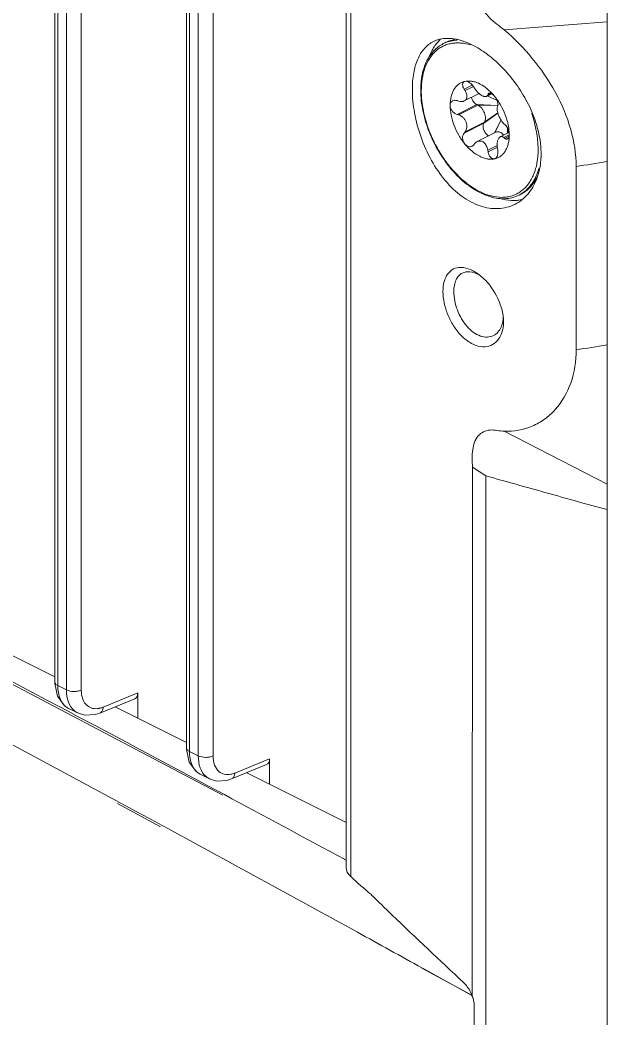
# Model space of a CAD drawing. Header units: millimetres. Extents: x 1177 to 4147, y 93 to 2194.
# Drawn here: x 3256.46 to 3275.88, y 859.82 to 892.83 of the extents above; entities that cross this region are included whole.
import ezdxf

# ---------------------------------------------------------------- set-up
doc = ezdxf.new("R2010")
doc.units = ezdxf.units.MM
doc.header["$LTSCALE"] = 0.1
doc.layers.get('0').update_dxf_attribs({"lineweight": 13})

# ---------------------------------------------------------------- blocks, each defined once
blk = doc.blocks.new('01')
for p, q in [((3596.21, 817.884), (3596.21, 943.128)), ((3596.433, 817.44), (3596.433, 942.667)), ((3608.534, 834.783), (3608.534, 921.386)), ((3582.442, 826.642), (3582.442, 909.947)), ((3582.589, 826.466), (3582.589, 909.77)), ((3583.001, 909.564), (3583.001, 826.259)), ((3583.699, 909.559), (3583.699, 826.255)), ((3588.665, 823.531), (3588.665, 906.835)), ((3588.811, 823.354), (3588.811, 906.659)), ((3589.224, 906.452), (3589.224, 823.148)), ((3589.921, 906.448), (3589.921, 823.144)), ((3603.682, 857.439), (3608.534, 857.824)), ((3600.801, 856.793), (3600.877, 856.832)), ((3601.821, 855.011), (3601.786, 854.999)), ((3601.783, 854.645), (3602.167, 854.837)), ((3601.827, 854.574), (3601.783, 854.645)), ((3602.491, 854.437), (3601.793, 854.087)), ((3602.22, 854.771), (3601.827, 854.574)), ((3602.242, 854.74), (3602.287, 854.669)), ((3602.846, 854.3), (3603.094, 854.424)), ((3602.899, 854.363), (3603.057, 854.442)), ((3602.899, 854.363), (3602.914, 854.404)), ((3602.914, 854.404), (3603.016, 854.455)), ((3601.447, 854.1), (3601.521, 854.078)), ((3602.886, 854.32), (3603.34, 854.102)), ((3601.447, 853.451), (3602.377, 853.916)), ((3601.521, 853.428), (3601.447, 853.451)), ((3601.521, 853.428), (3602.437, 853.886)), ((3602.377, 853.916), (3602.437, 853.886)), ((3603.378, 853.873), (3602.377, 853.916)), ((3603.374, 853.864), (3602.437, 853.886)), ((3603.379, 853.509), (3602.713, 853.035)), ((3603.376, 853.518), (3602.743, 853.084)), ((3603.374, 853.85), (3603.358, 853.809)), ((3601.783, 852.57), (3602.713, 853.035)), ((3601.827, 852.626), (3602.743, 853.084)), ((3602.743, 853.084), (3602.713, 853.035)), ((3603.524, 853.179), (3603.22, 852.574)), ((3603.525, 853.176), (3603.227, 852.578)), ((3603.665, 853.006), (3603.71, 852.969)), ((3601.783, 852.57), (3601.827, 852.626)), ((3602.398, 852.163), (3603.285, 852.607)), ((3603.902, 852.601), (3603.489, 852.395)), ((3603.832, 852.803), (3603.825, 852.563)), ((3603.851, 852.764), (3603.849, 852.575)), ((3602.287, 852.071), (3602.242, 852.016)), ((3603.915, 852.482), (3603.665, 852.357)), ((3603.71, 852.319), (3603.665, 852.357)), ((3603.71, 852.319), (3603.91, 852.42)), ((3602.899, 851.765), (3603.345, 851.988)), ((3602.914, 851.679), (3602.899, 851.765)), ((3602.914, 851.679), (3603.354, 851.9)), ((3603.358, 851.86), (3603.374, 851.775)), ((3603.217, 851.35), (3603.253, 851.362)), ((3607.073, 850.985), (3607.073, 842.333)), ((3604.378, 849.638), (3604.455, 849.676)), ((3603.64, 843.806), (3603.646, 843.653)), ((3603.682, 838.478), (3608.534, 835.974)), ((3602.17, 811.784), (3602.173, 836.784)), ((3602.173, 836.784), (3602.806, 836.374)), ((3602.806, 765.36), (3602.806, 836.374)), ((3608.534, 747.332), (3608.534, 834.783)), ((3579.07, 828.572), (3582.442, 826.886)), ((3577.259, 828.2), (3590.392, 821.282)), ((3579.367, 827.214), (3582.078, 825.781)), ((3582.589, 826.466), (3583.001, 826.259)), ((3584.73, 825.447), (3586.369, 826.122)), ((3586.369, 826.122), (3586.369, 824.922)), ((3582.078, 825.781), (3583.106, 825.235)), ((3584.577, 825.166), (3586.227, 825.846)), ((3583.098, 825.389), (3583.531, 825.173)), ((3583.106, 825.235), (3583.527, 825.012)), ((3583.527, 825.175), (3583.531, 825.173)), ((3583.527, 825.175), (3583.86, 825.068)), ((3585.292, 825.461), (3588.665, 823.775)), ((3583.527, 825.012), (3584.349, 824.576)), ((3584.349, 824.576), (3585.86, 823.771)), ((3585.86, 823.771), (3586.291, 823.542)), ((3586.291, 823.542), (3589.222, 821.976)), ((3588.811, 823.354), (3589.224, 823.148)), ((3590.953, 822.336), (3592.592, 823.011)), ((3592.592, 823.011), (3592.592, 821.811)), ((3590.799, 822.055), (3592.449, 822.735)), ((3591.515, 822.35), (3596.21, 820.002)), ((3589.222, 821.976), (3589.641, 821.751)), ((3589.321, 822.278), (3589.754, 822.061)), ((3589.749, 822.063), (3589.754, 822.061)), ((3589.749, 822.063), (3590.082, 821.957)), ((3589.641, 821.751), (3590.459, 821.313)), ((3585.797, 820.786), (3585.498, 820.947)), ((3587.438, 819.799), (3585.414, 820.895)), ((3586.221, 820.556), (3585.797, 820.786)), ((3586.646, 820.326), (3586.221, 820.556)), ((3587.523, 819.851), (3586.646, 820.326)), ((3596.21, 818.211), (3596.122, 818.254)), ((3602.144, 811.838), (3599.785, 813.115)), ((3599.913, 813.065), (3599.81, 813.121)), ((3601.61, 812.125), (3599.913, 813.065)), ((3602.146, 811.828), (3601.61, 812.125)), ((3602.262, 811.377), (3602.262, 790.661))]:
    blk.add_line(p, q)
for points in [[(3582.442, 826.642), (3582.444, 826.562), (3582.572, 825.963), (3582.905, 825.514), (3583.1, 825.388)], [(3583.86, 825.068), (3584.354, 825.093), (3584.577, 825.166)], [(3588.665, 823.531), (3588.666, 823.451), (3588.795, 822.852), (3589.127, 822.403), (3589.322, 822.277)], [(3590.082, 821.957), (3590.577, 821.982), (3590.799, 822.055)]]:
    blk.add_lwpolyline(points)
for centre, radius, start, end in [((3601.828, 855.709), 1.732, 130.5589, 135.3475), ((3601.473, 855.449), 1.503, 113.3088, 116.5615), ((3602.535, 855.258), 2.576, 154.5921, 160.8867), ((3598.664, 850.874), 6.866, 40.1532, 42.2478), ((3601.098, 852.559), 2.751, 39.6153, 43.0298), ((3601.315, 851.587), 4.103, 0.0271, 3.5686), ((3603.059, 852.112), 0.778, 281.697, 284.5236), ((3721.834, 143.657), 716.577, 99.097348, 99.21568), ((3603.707, 850.981), 1.502, 296.5635, 299.833), ((3603.704, 850.985), 1.507, 299.8338, 302.1073), ((3603.781, 851.024), 1.506, 296.5665, 305.4782), ((3603.67, 851.154), 1.678, 314.9899, 318.7319), ((3604.115, 851.209), 1.831, 272.7903, 278.1781), ((3604.129, 851.107), 1.728, 278.1977, 282.166), ((3600.999, 843.911), 2.467, 49.9554, 52.9546), ((3600.862, 843.748), 2.68, 45.65, 49.942), ((3601.464, 843.645), 2.184, 6.274, 10.0511), ((3601.709, 843.673), 1.937, 3.9226, 6.245), ((3721.826, 135.044), 716.529, 99.097346, 99.215681), ((3583.424, 826.039), 0.727, 235.4868, 243.4173), ((3583.887, 825.882), 0.794, 229.521, 243.0022), ((3589.646, 822.928), 0.727, 235.4868, 243.4173), ((3590.11, 822.771), 0.794, 229.521, 243.0022), ((2701.431, -836.504), 1881.151, 61.600707, 61.796921)]:
    blk.add_arc(centre, radius, start, end)
for centre, major_axis, ratio, start_param, end_param in [((3586.015, 826.3), (-0.224, 0.448), 0.611425, -3.185781, -2.255396), ((3592.238, 823.188), (-0.224, 0.448), 0.611425, -3.185781, -2.255396), ((3598.21, 817.841), (2, -0.055), 0.478332, -3.128327, -2.651593), ((3624.533, 823.785), (31.623, -0.877), 0.478332, -2.651593, -2.588756)]:
    blk.add_ellipse(centre, major_axis=major_axis, ratio=ratio, start_param=start_param, end_param=end_param)
for points, knots in [([(3602.171, 860.548), (3602.171, 860.409), (3602.161, 860.125), (3602.184, 859.527), (3602.362, 858.917), (3602.681, 858.366), (3602.976, 857.996), (3603.328, 857.706), (3603.57, 857.534), (3603.682, 857.439)], [0, 0, 0, 0, 0.114987, 0.233648, 0.491748, 0.625782, 0.756062, 0.878734, 1, 1, 1, 1]), ([(3603.682, 857.439), (3604.161, 857.033), (3605.057, 856.114), (3606.146, 854.533), (3606.876, 852.798), (3607.076, 851.574), (3607.073, 850.985)], [0, 0, 0, 0, 0.251345, 0.510975, 0.764202, 1, 1, 1, 1]), ([(3600.33, 856.893), (3600.169, 856.813), (3599.866, 856.572), (3599.554, 856.044), (3599.372, 855.378), (3599.337, 854.889), (3599.337, 854.63)], [0, 0, 0, 0, 0.207379, 0.435777, 0.699431, 1, 1, 1, 1]), ([(3599.732, 854.594), (3599.732, 854.839), (3599.763, 855.199), (3599.88, 855.651), (3600, 855.954), (3600.154, 856.223), (3600.339, 856.457), (3600.554, 856.651), (3600.717, 856.751), (3600.801, 856.793)], [0, 0, 0, 0, 0.285392, 0.417936, 0.543856, 0.663798, 0.778818, 0.890321, 1, 1, 1, 1]), ([(3602.092, 856.73), (3601.939, 856.778), (3601.705, 856.826), (3601.395, 856.831), (3601.175, 856.807), (3600.966, 856.753), (3600.769, 856.671), (3600.586, 856.562), (3600.419, 856.426), (3600.268, 856.265), (3600.087, 856.012), (3599.911, 855.635), (3599.787, 855.119), (3599.761, 854.751), (3599.761, 854.559)], [0, 0, 0, 0, 0.126419, 0.185935, 0.243505, 0.299709, 0.355211, 0.410726, 0.466964, 0.524589, 0.584177, 0.710779, 0.849241, 1, 1, 1, 1]), ([(3600.597, 856.926), (3600.558, 856.887), (3600.405, 856.717), (3600.283, 856.519), (3600.209, 856.363)], [0, 0, 0, 0, 0.241159, 1, 1, 1, 1]), ([(3600.875, 857.039), (3600.826, 857.035), (3600.639, 857.014), (3600.455, 856.956), (3600.33, 856.893)], [0, 0, 0, 0, 0.258222, 1, 1, 1, 1]), ([(3601.278, 857.023), (3601.243, 857.028), (3601.11, 857.044), (3600.974, 857.046), (3600.875, 857.039)], [0, 0, 0, 0, 0.258625, 1, 1, 1, 1]), ([(3601.337, 856.976), (3601.257, 856.964), (3601.099, 856.928), (3600.949, 856.867), (3600.877, 856.832)], [0, 0, 0, 0, 0.503876, 1, 1, 1, 1]), ([(3600.877, 856.832), (3600.943, 856.864), (3601.079, 856.921), (3601.222, 856.958), (3601.294, 856.972)], [0, 0, 0, 0, 0.497486, 1, 1, 1, 1]), ([(3601.448, 856.956), (3601.349, 856.952), (3601.154, 856.927), (3600.967, 856.867), (3600.878, 856.829)], [0, 0, 0, 0, 0.506988, 1, 1, 1, 1]), ([(3602.698, 856.416), (3602.58, 856.497), (3602.142, 856.771), (3601.648, 856.971), (3601.278, 857.023)], [0, 0, 0, 0, 0.277301, 1, 1, 1, 1]), ([(3603.056, 856.148), (3603.026, 856.172), (3602.91, 856.265), (3602.79, 856.353), (3602.698, 856.416)], [0, 0, 0, 0, 0.254538, 1, 1, 1, 1]), ([(3603.747, 855.491), (3603.692, 855.551), (3603.474, 855.782), (3603.239, 855.999), (3603.056, 856.148)], [0, 0, 0, 0, 0.256062, 1, 1, 1, 1]), ([(3601.122, 853.878), (3601.122, 854.019), (3601.143, 854.225), (3601.223, 854.478), (3601.303, 854.64), (3601.405, 854.777), (3601.527, 854.887), (3601.667, 854.968), (3601.769, 855), (3601.821, 855.011)], [0, 0, 0, 0, 0.292489, 0.425478, 0.549994, 0.667323, 0.779541, 0.889431, 1, 1, 1, 1]), ([(3601.786, 854.999), (3601.775, 854.993), (3601.753, 854.978), (3601.729, 854.945), (3601.715, 854.905), (3601.709, 854.84), (3601.727, 854.749), (3601.761, 854.68), (3601.783, 854.645)], [0, 0, 0, 0, 0.097885, 0.196945, 0.302948, 0.419624, 0.688587, 1, 1, 1, 1]), ([(3601.821, 855.011), (3601.87, 855.021), (3601.973, 855.032), (3602.132, 855.021), (3602.296, 854.984), (3602.525, 854.898), (3602.81, 854.724), (3603.012, 854.54), (3603.109, 854.435)], [0, 0, 0, 0, 0.102583, 0.210143, 0.32398, 0.444974, 0.708853, 1, 1, 1, 1]), ([(3602.242, 854.74), (3602.216, 854.782), (3602.155, 854.859), (3602.063, 854.937), (3601.984, 854.983), (3601.912, 855.011), (3601.854, 855.018), (3601.821, 855.011)], [0, 0, 0, 0, 0.280746, 0.557076, 0.685088, 0.802432, 1, 1, 1, 1]), ([(3605.211, 852.941), (3605.148, 853.154), (3604.839, 854.003), (3604.35, 854.783), (3603.912, 855.302)], [0, 0, 0, 0, 0.246554, 1, 1, 1, 1]), ([(3604.176, 849.201), (3603.935, 849.081), (3603.375, 848.94), (3602.489, 849.089), (3601.629, 849.563), (3600.854, 850.311), (3600.207, 851.269), (3599.72, 852.358), (3599.416, 853.492), (3599.337, 854.26), (3599.337, 854.63)], [0, 0, 0, 0, 0.096278, 0.199339, 0.314352, 0.442578, 0.58141, 0.72543, 0.867625, 1, 1, 1, 1]), ([(3604.378, 849.638), (3604.272, 849.584), (3604.042, 849.501), (3603.672, 849.455), (3603.283, 849.486), (3602.885, 849.592), (3602.483, 849.769), (3602.086, 850.012), (3601.699, 850.317), (3601.33, 850.679), (3600.986, 851.088), (3600.566, 851.692), (3600.225, 852.354), (3599.974, 853.048), (3599.836, 853.57), (3599.752, 854.086), (3599.732, 854.428), (3599.732, 854.594)], [0, 0, 0, 0, 0.046168, 0.093562, 0.14325, 0.196027, 0.252355, 0.312364, 0.375896, 0.442549, 0.511737, 0.582736, 0.726725, 0.798122, 0.867948, 0.935457, 1, 1, 1, 1]), ([(3599.761, 854.559), (3599.761, 854.33), (3599.8, 853.857), (3599.959, 853.149), (3600.213, 852.442), (3600.554, 851.762), (3600.969, 851.136), (3601.442, 850.586), (3601.956, 850.133), (3602.493, 849.794), (3603.033, 849.582), (3603.482, 849.519), (3603.817, 849.545), (3604.052, 849.6), (3604.271, 849.689), (3604.474, 849.813), (3604.657, 849.969), (3604.877, 850.224), (3605.094, 850.623), (3605.246, 851.185), (3605.277, 851.59), (3605.277, 851.801)], [0, 0, 0, 0, 0.068686, 0.141533, 0.217028, 0.293412, 0.36886, 0.441621, 0.510182, 0.573445, 0.630935, 0.683047, 0.707566, 0.731385, 0.754843, 0.778311, 0.802158, 0.826721, 0.878957, 0.936591, 1, 1, 1, 1]), ([(3601.793, 854.087), (3601.811, 854.097), (3601.845, 854.119), (3601.885, 854.166), (3601.91, 854.223), (3601.92, 854.287), (3601.916, 854.356), (3601.892, 854.456), (3601.856, 854.528), (3601.827, 854.574)], [0, 0, 0, 0, 0.11066, 0.218773, 0.328694, 0.444664, 0.569516, 0.704271, 1, 1, 1, 1]), ([(3602.491, 854.435), (3602.451, 854.468), (3602.377, 854.542), (3602.314, 854.625), (3602.287, 854.669)], [0, 0, 0, 0, 0.500571, 1, 1, 1, 1]), ([(3602.846, 854.3), (3602.836, 854.295), (3602.814, 854.288), (3602.777, 854.287), (3602.736, 854.293), (3602.673, 854.314), (3602.588, 854.359), (3602.523, 854.407), (3602.491, 854.435)], [0, 0, 0, 0, 0.081289, 0.172033, 0.275865, 0.394549, 0.674735, 1, 1, 1, 1]), ([(3602.954, 854.451), (3602.945, 854.447), (3602.928, 854.433), (3602.918, 854.414), (3602.914, 854.404)], [0, 0, 0, 0, 0.479654, 1, 1, 1, 1]), ([(3603.094, 854.424), (3603.081, 854.433), (3603.056, 854.446), (3603.018, 854.459), (3602.984, 854.461), (3602.963, 854.456), (3602.954, 854.451)], [0, 0, 0, 0, 0.309007, 0.574685, 0.801106, 1, 1, 1, 1]), ([(3603.217, 854.312), (3603.198, 854.335), (3603.16, 854.376), (3603.116, 854.411), (3603.094, 854.424)], [0, 0, 0, 0, 0.531627, 1, 1, 1, 1]), ([(3601.24, 854.092), (3601.222, 854.083), (3601.188, 854.059), (3601.15, 854.008), (3601.127, 853.947), (3601.122, 853.902), (3601.122, 853.878)], [0, 0, 0, 0, 0.236599, 0.476208, 0.728722, 1, 1, 1, 1]), ([(3601.447, 854.1), (3601.411, 854.111), (3601.341, 854.122), (3601.27, 854.106), (3601.24, 854.092)], [0, 0, 0, 0, 0.52668, 1, 1, 1, 1]), ([(3601.521, 854.078), (3601.568, 854.064), (3601.661, 854.048), (3601.754, 854.068), (3601.793, 854.087)], [0, 0, 0, 0, 0.531842, 1, 1, 1, 1]), ([(3602.377, 853.916), (3602.348, 853.931), (3602.292, 853.971), (3602.221, 854.051), (3602.164, 854.147), (3602.137, 854.219), (3602.128, 854.255)], [0, 0, 0, 0, 0.224627, 0.474713, 0.738163, 1, 1, 1, 1]), ([(3602.899, 854.363), (3602.894, 854.35), (3602.88, 854.324), (3602.858, 854.306), (3602.846, 854.3)], [0, 0, 0, 0, 0.516987, 1, 1, 1, 1]), ([(3603.374, 853.85), (3603.378, 853.863), (3603.384, 853.893), (3603.384, 853.943), (3603.375, 853.999), (3603.352, 854.085), (3603.303, 854.194), (3603.248, 854.275), (3603.217, 854.312)], [0, 0, 0, 0, 0.081914, 0.180348, 0.294769, 0.423159, 0.707611, 1, 1, 1, 1]), ([(3603.217, 854.312), (3603.325, 854.182), (3603.52, 853.9), (3603.739, 853.44), (3603.88, 852.962), (3603.915, 852.638), (3603.915, 852.482)], [0, 0, 0, 0, 0.254359, 0.512919, 0.764765, 1, 1, 1, 1]), ([(3601.821, 852.048), (3601.713, 852.178), (3601.518, 852.46), (3601.298, 852.921), (3601.158, 853.398), (3601.122, 853.722), (3601.122, 853.878)], [0, 0, 0, 0, 0.254359, 0.512919, 0.764765, 1, 1, 1, 1]), ([(3601.122, 853.878), (3601.122, 853.833), (3601.142, 853.739), (3601.212, 853.612), (3601.316, 853.509), (3601.403, 853.464), (3601.447, 853.451)], [0, 0, 0, 0, 0.239462, 0.49734, 0.756045, 1, 1, 1, 1]), ([(3602.743, 853.084), (3602.76, 853.11), (3602.784, 853.174), (3602.795, 853.281), (3602.781, 853.398), (3602.746, 853.519), (3602.69, 853.635), (3602.618, 853.74), (3602.534, 853.826), (3602.47, 853.87), (3602.437, 853.886)], [0, 0, 0, 0, 0.100163, 0.214155, 0.341032, 0.476829, 0.616268, 0.753439, 0.882721, 1, 1, 1, 1]), ([(3603.665, 853.006), (3603.639, 853.027), (3603.59, 853.079), (3603.524, 853.173), (3603.464, 853.283), (3603.413, 853.402), (3603.373, 853.52), (3603.349, 853.631), (3603.341, 853.727), (3603.35, 853.785), (3603.358, 853.809)], [0, 0, 0, 0, 0.110696, 0.240625, 0.384178, 0.53292, 0.676665, 0.805968, 0.914467, 1, 1, 1, 1]), ([(3605.277, 851.801), (3605.277, 852.08), (3605.219, 852.658), (3605.069, 853.217), (3604.971, 853.499)], [0, 0, 0, 0, 0.483666, 1, 1, 1, 1]), ([(3601.521, 853.428), (3601.6, 853.404), (3601.714, 853.336), (3601.826, 853.206), (3601.888, 853.089), (3601.919, 852.963), (3601.919, 852.838), (3601.89, 852.722), (3601.851, 852.655), (3601.827, 852.626)], [0, 0, 0, 0, 0.249375, 0.381505, 0.514159, 0.64429, 0.769426, 0.888065, 1, 1, 1, 1]), ([(3602.943, 852.433), (3602.918, 852.446), (3602.87, 852.479), (3602.807, 852.543), (3602.753, 852.622), (3602.711, 852.709), (3602.685, 852.8), (3602.672, 852.91), (3602.687, 852.993), (3602.713, 853.035)], [0, 0, 0, 0, 0.117521, 0.247148, 0.384604, 0.524297, 0.660366, 0.787432, 1, 1, 1, 1]), ([(3601.783, 852.57), (3601.756, 852.537), (3601.717, 852.454), (3601.706, 852.314), (3601.739, 852.172), (3601.789, 852.086), (3601.821, 852.048)], [0, 0, 0, 0, 0.226942, 0.475503, 0.738548, 1, 1, 1, 1]), ([(3603.656, 852.479), (3603.628, 852.51), (3603.569, 852.562), (3603.484, 852.608), (3603.417, 852.625), (3603.37, 852.629), (3603.325, 852.623), (3603.298, 852.613), (3603.285, 852.607)], [0, 0, 0, 0, 0.297686, 0.561702, 0.680801, 0.792227, 0.89772, 1, 1, 1, 1]), ([(3603.903, 852.601), (3603.896, 852.639), (3603.875, 852.713), (3603.83, 852.815), (3603.776, 852.902), (3603.732, 852.95), (3603.71, 852.969)], [0, 0, 0, 0, 0.274561, 0.545123, 0.791997, 1, 1, 1, 1]), ([(3603.915, 852.482), (3603.915, 852.491), (3603.914, 852.531), (3603.909, 852.571), (3603.903, 852.601)], [0, 0, 0, 0, 0.238011, 1, 1, 1, 1]), ([(3605.41, 851.843), (3605.404, 851.933), (3605.37, 852.304), (3605.291, 852.67), (3605.211, 852.941)], [0, 0, 0, 0, 0.242299, 1, 1, 1, 1]), ([(3601.821, 852.048), (3601.843, 852.021), (3601.893, 851.974), (3601.981, 851.929), (3602.074, 851.917), (3602.132, 851.933), (3602.158, 851.946)], [0, 0, 0, 0, 0.278794, 0.535291, 0.771972, 1, 1, 1, 1]), ([(3603.217, 851.35), (3603.163, 851.339), (3603.05, 851.327), (3602.876, 851.343), (3602.696, 851.39), (3602.445, 851.497), (3602.136, 851.707), (3601.922, 851.925), (3601.821, 852.048)], [0, 0, 0, 0, 0.100895, 0.207261, 0.32056, 0.441668, 0.707117, 1, 1, 1, 1]), ([(3602.287, 852.071), (3602.295, 852.081), (3602.327, 852.117), (3602.366, 852.147), (3602.398, 852.163)], [0, 0, 0, 0, 0.258578, 1, 1, 1, 1]), ([(3602.398, 852.163), (3602.423, 852.176), (3602.475, 852.193), (3602.558, 852.195), (3602.64, 852.171), (3602.716, 852.123), (3602.782, 852.054), (3602.854, 851.937), (3602.887, 851.835), (3602.899, 851.765)], [0, 0, 0, 0, 0.109461, 0.218418, 0.33058, 0.449317, 0.576567, 0.712229, 1, 1, 1, 1]), ([(3603.915, 852.482), (3603.915, 852.345), (3603.896, 852.145), (3603.821, 851.898), (3603.745, 851.739), (3603.649, 851.602), (3603.534, 851.491), (3603.401, 851.407), (3603.304, 851.371), (3603.254, 851.359)], [0, 0, 0, 0, 0.292063, 0.425261, 0.550188, 0.667975, 0.780473, 0.890199, 1, 1, 1, 1]), ([(3603.489, 852.395), (3603.458, 852.379), (3603.419, 852.336), (3603.384, 852.264), (3603.354, 852.169), (3603.339, 852.031), (3603.348, 851.918), (3603.358, 851.86)], [0, 0, 0, 0, 0.177477, 0.28813, 0.413007, 0.695065, 1, 1, 1, 1]), ([(3603.665, 852.357), (3603.65, 852.368), (3603.622, 852.388), (3603.576, 852.407), (3603.53, 852.41), (3603.502, 852.401), (3603.489, 852.395)], [0, 0, 0, 0, 0.288082, 0.541806, 0.772346, 1, 1, 1, 1]), ([(3603.71, 852.319), (3603.72, 852.311), (3603.741, 852.296), (3603.775, 852.282), (3603.809, 852.279), (3603.829, 852.285), (3603.838, 852.289)], [0, 0, 0, 0, 0.294551, 0.551982, 0.781276, 1, 1, 1, 1]), ([(3603.838, 852.289), (3603.851, 852.296), (3603.874, 852.316), (3603.898, 852.36), (3603.913, 852.417), (3603.915, 852.459), (3603.915, 852.482)], [0, 0, 0, 0, 0.190975, 0.416283, 0.686233, 1, 1, 1, 1]), ([(3602.158, 851.946), (3602.166, 851.95), (3602.198, 851.968), (3602.225, 851.994), (3602.242, 852.016)], [0, 0, 0, 0, 0.244453, 1, 1, 1, 1]), ([(3602.914, 851.679), (3602.923, 851.631), (3602.95, 851.541), (3603.011, 851.443), (3603.072, 851.387), (3603.12, 851.359), (3603.169, 851.345), (3603.202, 851.347), (3603.217, 851.35)], [0, 0, 0, 0, 0.297992, 0.57064, 0.692364, 0.803082, 0.904393, 1, 1, 1, 1]), ([(3603.253, 851.362), (3603.266, 851.369), (3603.291, 851.386), (3603.323, 851.423), (3603.348, 851.468), (3603.374, 851.541), (3603.388, 851.645), (3603.381, 851.731), (3603.374, 851.775)], [0, 0, 0, 0, 0.096427, 0.2004, 0.313931, 0.437364, 0.708911, 1, 1, 1, 1]), ([(3605.418, 851.589), (3605.418, 851.49), (3605.404, 851.11), (3605.33, 850.731), (3605.237, 850.467)], [0, 0, 0, 0, 0.261335, 1, 1, 1, 1]), ([(3604.505, 849.709), (3604.6, 849.769), (3604.781, 849.913), (3605.006, 850.187), (3605.186, 850.516), (3605.27, 850.759), (3605.305, 850.887)], [0, 0, 0, 0, 0.231188, 0.471828, 0.727005, 1, 1, 1, 1]), ([(3605.227, 850.474), (3605.182, 850.386), (3605.083, 850.219), (3604.902, 849.997), (3604.693, 849.813), (3604.536, 849.717), (3604.455, 849.676)], [0, 0, 0, 0, 0.262145, 0.514149, 0.758939, 1, 1, 1, 1]), ([(3605.237, 850.467), (3605.205, 850.376), (3605.065, 850.036), (3604.849, 849.726), (3604.653, 849.539)], [0, 0, 0, 0, 0.262735, 1, 1, 1, 1]), ([(3604.932, 850.047), (3604.995, 850.12), (3605.113, 850.279), (3605.206, 850.454), (3605.247, 850.546)], [0, 0, 0, 0, 0.487622, 1, 1, 1, 1]), ([(3604.656, 849.797), (3604.674, 849.81), (3604.744, 849.862), (3604.81, 849.921), (3604.857, 849.967)], [0, 0, 0, 0, 0.247914, 1, 1, 1, 1]), ([(3604.204, 849.381), (3604.144, 849.378), (3603.89, 849.377), (3603.636, 849.424), (3603.451, 849.479)], [0, 0, 0, 0, 0.239469, 1, 1, 1, 1]), ([(3604.653, 849.539), (3604.618, 849.505), (3604.472, 849.375), (3604.306, 849.266), (3604.176, 849.201)], [0, 0, 0, 0, 0.25314, 1, 1, 1, 1]), ([(3600.785, 845.083), (3600.784, 845.242), (3600.815, 845.537), (3600.981, 845.922), (3601.269, 846.177), (3601.512, 846.224), (3601.63, 846.222)], [0, 0, 0, 0, 0.299801, 0.553858, 0.776011, 1, 1, 1, 1]), ([(3601.296, 845.075), (3601.297, 845.175), (3601.312, 845.364), (3601.385, 845.622), (3601.512, 845.828), (3601.633, 845.922), (3601.698, 845.954)], [0, 0, 0, 0, 0.295949, 0.557333, 0.78795, 1, 1, 1, 1]), ([(3601.63, 846.222), (3601.674, 846.222), (3601.864, 846.206), (3602.047, 846.14), (3602.177, 846.074)], [0, 0, 0, 0, 0.230578, 1, 1, 1, 1]), ([(3601.698, 845.954), (3601.806, 846.008), (3602.09, 846.042), (3602.346, 845.939), (3602.475, 845.868)], [0, 0, 0, 0, 0.451839, 1, 1, 1, 1]), ([(3602.177, 846.074), (3602.203, 846.06), (3602.31, 846.003), (3602.412, 845.935), (3602.485, 845.88)], [0, 0, 0, 0, 0.240528, 1, 1, 1, 1]), ([(3602.735, 845.664), (3602.826, 845.575), (3603.173, 845.187), (3603.425, 844.713), (3603.539, 844.337)], [0, 0, 0, 0, 0.244801, 1, 1, 1, 1]), ([(3603.206, 842.628), (3603.103, 842.555), (3602.851, 842.455), (3602.429, 842.487), (3602.005, 842.681), (3601.609, 843.015), (3601.266, 843.459), (3601.001, 843.978), (3600.83, 844.526), (3600.782, 844.903), (3600.785, 845.083)], [0, 0, 0, 0, 0.093411, 0.193279, 0.306466, 0.434619, 0.574893, 0.720944, 0.865758, 1, 1, 1, 1]), ([(3603.173, 843.002), (3603.084, 842.958), (3602.873, 842.907), (3602.538, 842.968), (3602.209, 843.149), (3601.907, 843.432), (3601.65, 843.795), (3601.39, 844.333), (3601.302, 844.783), (3601.296, 845.075)], [0, 0, 0, 0, 0.093963, 0.196168, 0.31176, 0.441239, 0.581333, 0.726089, 1, 1, 1, 1]), ([(3603.646, 843.653), (3603.646, 843.598), (3603.639, 843.391), (3603.592, 843.184), (3603.531, 843.045)], [0, 0, 0, 0, 0.266364, 1, 1, 1, 1]), ([(3603.629, 843.908), (3603.63, 843.863), (3603.623, 843.692), (3603.585, 843.521), (3603.535, 843.405)], [0, 0, 0, 0, 0.264102, 1, 1, 1, 1]), ([(3603.535, 843.405), (3603.498, 843.318), (3603.401, 843.158), (3603.252, 843.042), (3603.173, 843.002)], [0, 0, 0, 0, 0.518724, 1, 1, 1, 1]), ([(3603.531, 843.045), (3603.513, 843.002), (3603.433, 842.843), (3603.312, 842.703), (3603.206, 842.628)], [0, 0, 0, 0, 0.265174, 1, 1, 1, 1]), ([(3603.68, 838.478), (3604.127, 838.465), (3604.813, 838.592), (3605.603, 839.034), (3606.298, 839.666), (3606.925, 840.777), (3607.074, 841.801), (3607.073, 842.333)], [0, 0, 0, 0, 0.233981, 0.350901, 0.470118, 0.72159, 1, 1, 1, 1]), ([(3603.68, 838.478), (3603.45, 838.485), (3603.117, 838.591), (3602.684, 838.471), (3602.329, 838.193), (3602.131, 837.567), (3602.174, 837.061), (3602.173, 836.783)], [0, 0, 0, 0, 0.243059, 0.352805, 0.461054, 0.706564, 1, 1, 1, 1]), ([(3602.806, 836.374), (3603.76, 836.109), (3605.669, 835.578), (3607.573, 835.031), (3608.534, 834.783)], [0, 0, 0, 0, 0.499489, 1, 1, 1, 1]), ([(3582.442, 826.643), (3582.442, 826.608), (3582.48, 826.53), (3582.549, 826.486), (3582.589, 826.466)], [0, 0, 0, 0, 0.433638, 1, 1, 1, 1]), ([(3582.803, 825.652), (3582.767, 825.704), (3582.631, 825.954), (3582.589, 826.246), (3582.589, 826.466)], [0, 0, 0, 0, 0.224494, 1, 1, 1, 1]), ([(3583.001, 826.259), (3583.107, 826.207), (3583.294, 826.177), (3583.531, 826.196), (3583.649, 826.228), (3583.699, 826.255)], [0, 0, 0, 0, 0.496425, 0.761892, 1, 1, 1, 1]), ([(3583.001, 826.259), (3583.001, 826.065), (3583.048, 825.703), (3583.247, 825.384), (3583.372, 825.278)], [0, 0, 0, 0, 0.543008, 1, 1, 1, 1]), ([(3583.699, 826.255), (3583.699, 826.109), (3583.734, 825.837), (3583.885, 825.598), (3583.979, 825.518)], [0, 0, 0, 0, 0.542318, 1, 1, 1, 1]), ([(3585.498, 820.947), (3584.772, 821.34), (3581.862, 822.911), (3578.947, 824.473), (3576.757, 825.64)], [0, 0, 0, 0, 0.249713, 1, 1, 1, 1]), ([(3583.012, 825.44), (3582.992, 825.454), (3582.913, 825.514), (3582.846, 825.59), (3582.803, 825.652)], [0, 0, 0, 0, 0.243632, 1, 1, 1, 1]), ([(3583.979, 825.518), (3584.051, 825.457), (3584.234, 825.365), (3584.436, 825.369), (3584.536, 825.388)], [0, 0, 0, 0, 0.482954, 1, 1, 1, 1]), ([(3584.536, 825.388), (3584.552, 825.391), (3584.618, 825.406), (3584.683, 825.427), (3584.73, 825.447)], [0, 0, 0, 0, 0.242184, 1, 1, 1, 1]), ([(3584.73, 825.447), (3584.728, 825.386), (3584.707, 825.272), (3584.623, 825.185), (3584.577, 825.166)], [0, 0, 0, 0, 0.552524, 1, 1, 1, 1]), ([(3588.665, 823.531), (3588.665, 823.497), (3588.702, 823.418), (3588.771, 823.374), (3588.811, 823.354)], [0, 0, 0, 0, 0.433638, 1, 1, 1, 1]), ([(3589.026, 822.54), (3588.99, 822.593), (3588.854, 822.843), (3588.811, 823.135), (3588.811, 823.354)], [0, 0, 0, 0, 0.224494, 1, 1, 1, 1]), ([(3589.224, 823.148), (3589.33, 823.096), (3589.517, 823.066), (3589.753, 823.084), (3589.872, 823.117), (3589.921, 823.144)], [0, 0, 0, 0, 0.496425, 0.761892, 1, 1, 1, 1]), ([(3589.224, 823.148), (3589.224, 822.954), (3589.271, 822.591), (3589.47, 822.273), (3589.594, 822.167)], [0, 0, 0, 0, 0.543008, 1, 1, 1, 1]), ([(3589.921, 823.144), (3589.921, 822.998), (3589.957, 822.725), (3590.107, 822.487), (3590.201, 822.407)], [0, 0, 0, 0, 0.542318, 1, 1, 1, 1]), ([(3589.234, 822.329), (3589.214, 822.343), (3589.135, 822.403), (3589.068, 822.478), (3589.026, 822.54)], [0, 0, 0, 0, 0.243632, 1, 1, 1, 1]), ([(3590.201, 822.407), (3590.273, 822.346), (3590.456, 822.254), (3590.659, 822.258), (3590.758, 822.277)], [0, 0, 0, 0, 0.482954, 1, 1, 1, 1]), ([(3590.758, 822.277), (3590.774, 822.28), (3590.841, 822.294), (3590.905, 822.316), (3590.953, 822.336)], [0, 0, 0, 0, 0.242184, 1, 1, 1, 1]), ([(3590.953, 822.336), (3590.95, 822.274), (3590.929, 822.161), (3590.845, 822.074), (3590.799, 822.055)], [0, 0, 0, 0, 0.552524, 1, 1, 1, 1]), ([(3599.81, 813.121), (3598.79, 813.685), (3594.701, 815.941), (3590.603, 818.18), (3587.523, 819.851)], [0, 0, 0, 0, 0.249615, 1, 1, 1, 1]), ([(3597.4, 816.588), (3597.726, 816.265), (3599.165, 814.863), (3600.632, 813.49), (3601.764, 812.43)], [0, 0, 0, 0, 0.228255, 1, 1, 1, 1]), ([(3601.764, 812.43), (3601.808, 812.388), (3601.982, 812.2), (3602.108, 811.969), (3602.17, 811.784)], [0, 0, 0, 0, 0.239169, 1, 1, 1, 1]), ([(3602.17, 811.784), (3602.184, 811.751), (3602.235, 811.621), (3602.262, 811.48), (3602.262, 811.377)], [0, 0, 0, 0, 0.26051, 1, 1, 1, 1])]:
    blk.add_open_spline(points, degree=3, knots=knots)
blk.add_open_spline([(3603.539, 844.337), (3603.57, 844.235), (3603.596, 844.131), (3603.614, 844.026)], degree=3)

msp = doc.modelspace()

# ---------------------------------------------------------------- block references
at = {"xscale": 0.7, "yscale": 0.7, "zscale": 0.7}
msp.add_blockref('01', (749.903, 292.29), dxfattribs=at)

doc.saveas('drawing.dxf')
